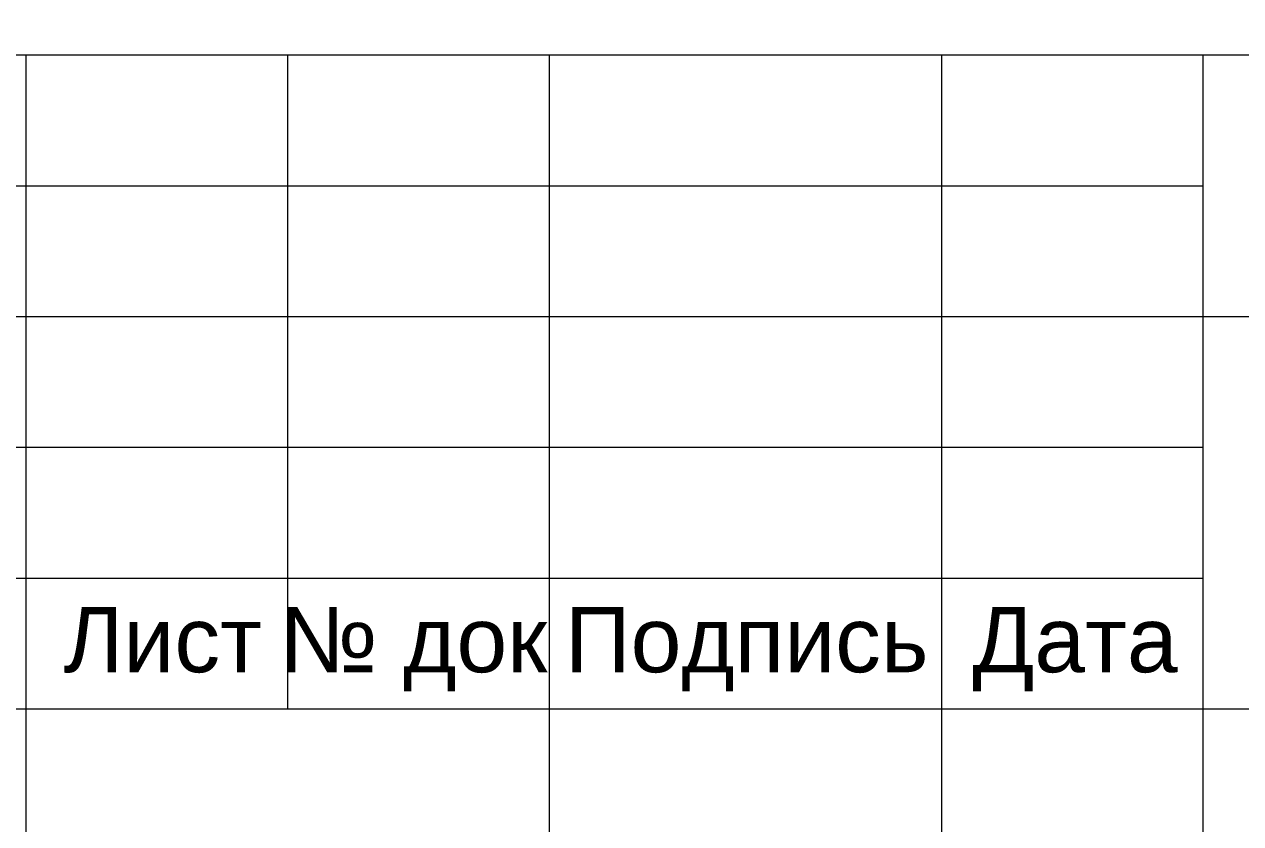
# Model space of a CAD drawing. Header units: millimetres. Extents: x 1982 to 10001982, y -1005230 to 4320529.
# Drawn here: x 2161247 to 2170548, y 1129572 to 1135684 of the extents above; entities that cross this region are included whole.
import ezdxf
from ezdxf.enums import TextEntityAlignment as Align

# ---------------------------------------------------------------- set-up
doc = ezdxf.new("R2010")
doc.units = ezdxf.units.MM
doc.layers.add('Level 63', color=7, linetype='Continuous', lineweight=0)
doc.styles.add('Style-Arial', font='arial.ttf')

msp = doc.modelspace()

# ---------------------------------------------------------------- linework, layer by layer
at = {"layer": 'Level 63', "color": 7, "linetype": 'Continuous', "lineweight": 13}
for p, q in [((2157259.386, 1135450.016), (2194259.386, 1135450.016)), ((2161259.386, 1135450.016), (2161259.386, 1124450.016)), ((2163259.386, 1135450.016), (2163259.386, 1130450.016)), ((2165259.386, 1135450.016), (2165259.386, 1124450.016)), ((2168259.386, 1135450.016), (2168259.386, 1124450.016)), ((2170259.386, 1135450.016), (2170259.386, 1124450.016)), ((2170259.386, 1133450.016), (2194259.386, 1133450.016)), ((2157259.386, 1131450.016), (2170259.386, 1131450.016)), ((2157259.386, 1130450.016), (2170259.386, 1130450.016)), ((2170259.386, 1130450.016), (2194259.386, 1130450.016))]:
    msp.add_line(p, q, dxfattribs=at)
at = {"layer": 'Level 63', "color": 7, "linetype": 'Continuous', "lineweight": 0}
for p, q in [((2157259.386, 1134450.016), (2170259.386, 1134450.016)), ((2157259.386, 1133450.016), (2170259.386, 1133450.016)), ((2157259.386, 1132450.016), (2170259.386, 1132450.016))]:
    msp.add_line(p, q, dxfattribs=at)
at = {"layer": 'Level 63', "color": 7, "linetype": 'Continuous', "lineweight": 13}
msp.add_3dface([(2073109.386, 1124450.016), (2194259.386, 1124450.016), (2194259.386, 1181850.016), (2073109.386, 1181850.016)], dxfattribs=at)

# ---------------------------------------------------------------- texts
at = {"layer": 'Level 63', "color": 7, "linetype": 'Continuous', "lineweight": 0, "style": 'Style-Arial'}
for s, p in [('Лист', (2162304.918, 1130980.036)), ('№ док', (2164222.72, 1130980.036)), ('Подпись', (2166770.719, 1130980.036)), ('Дата', (2169281.673, 1130980.036))]:
    msp.add_text(s, height=500, dxfattribs=at).set_placement(p, align=Align.MIDDLE_CENTER)

doc.saveas('drawing.dxf')
